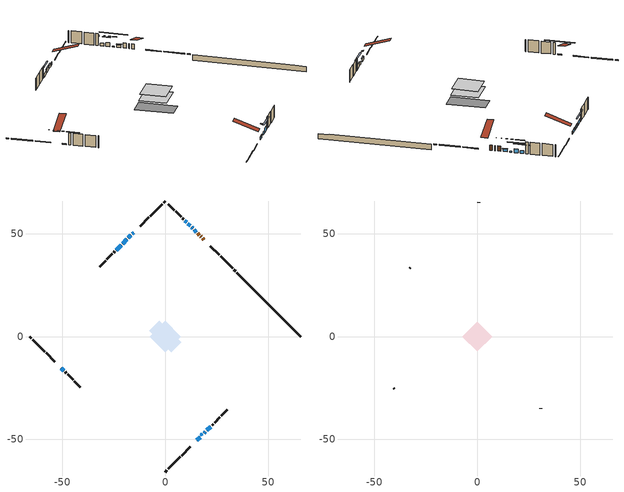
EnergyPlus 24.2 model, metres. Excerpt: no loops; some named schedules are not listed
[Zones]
conditioned space
 floor adiabatic (AdiabaticFloorConstruction): -7.62,0 0,7.62 7.62,0 0,-7.62 z2.63
 floor foundation (Slab1 construction): -7.76,2.86 -2.86,7.76 7.76,-2.86 2.86,-7.76 z-2.1
 wall outside (RimJoist1 construction): 0,-65.86 0.82,-65.04 / -65.86,0 -65.04,-0.82 / 0,65.86 -0.82,65.04 / 34.17,31.69 33.35,32.51 z0.19:0.49
 wall outside (RimJoist2 construction): 1.47,-64.39 7.29,-58.57 / -64.39,-1.47 -58.57,-7.29 / -1.47,64.39 -7.29,58.57 / 32.69,33.17 26.87,38.99 z0.19:0.49
 wall outside (RimJoist3 construction): 7.95,-57.91 12.25,-53.61 / -57.91,-7.95 -53.61,-12.25 / -7.95,57.91 -12.25,53.61 / 26.22,39.64 21.91,43.95 z0.19:0.49
 wall outside (AdiabaticWallConstruction 1): 18.76,47.11 18.15,47.71 / 17.49,48.37 17.24,48.62 / 16.58,49.28 15.75,50.11 z0.19:2.22
 wall outside (AdiabaticWallConstruction): -15.41,50.45 -16.01,49.86 / 18.84,-47.02 19.54,-46.32 z0.19:1.41; 15.09,50.77 14.01,51.85 / -16.66,49.2 -17.96,47.91 / -18.61,47.25 -20.77,45.09 / 15.41,-50.45 16.92,-48.94 / 10.39,55.47 9.53,56.33 z0.19:1.26; 13.36,52.5 12.78,53.08 / -50.45,-15.41 -49.3,-16.56 z0.19:0.55; 12.13,53.73 11.05,54.81 z0.19:1.71; -21.42,44.44 -23.87,41.99 z0.19:1.46; 20.2,-45.66 22.1,-43.76 z0.19:2.02
 wall outside (Wall1 construction): 22.76,-43.1 23.32,-42.54 / -48.64,-17.22 -48.09,-17.78 / -24.52,41.34 -25.08,40.78 / 8.87,56.99 8.32,57.55 z0.19:5.07
 wall outside (Wall2 construction): 23.97,-41.89 26.58,-39.29 / -47.43,-18.43 -44.83,-21.03 / -25.74,40.12 -28.34,37.52 / 7.66,58.2 5.06,60.8 z0.19:5.07
 wall outside (Wall3 construction): 27.23,-38.63 30.14,-35.72 / -44.17,-21.69 -41.26,-24.6 / -29,36.87 -31.9,33.96 / 4.4,61.46 1.49,64.37 z0.19:5.07
 wall foundation (FoundationWall1 construction): 34.83,31.04,-2.1 34.83,31.04,0.19 62.76,3.1,0.19 62.76,3.1,-0.01 65.86,0,-0.01 65.86,0,-2.1
 window (WindowConstruction 8): -15.41,50.45 -16,49.86 z0.19:1.41
 window (WindowConstruction 4): 15.09,50.77 14.02,51.85 z0.19:1.26
 window (WindowConstruction 5): -16.66,49.2 -17.95,47.91 z0.19:1.26
 window (WindowConstruction 6): -18.61,47.25 -20.77,45.1 z0.19:1.26
 window (WindowConstruction 7): 15.41,-50.45 16.92,-48.94 z0.19:1.26
 window (WindowConstruction 10): 13.36,52.5 12.78,53.08 z0.19:0.55
 window (WindowConstruction 11): -50.45,-15.41 -49.3,-16.56 z0.19:0.55
 window (WindowConstruction 9): 18.84,-47.02 19.54,-46.32 z0.19:1.41
 window (WindowConstruction): 12.13,53.73 11.05,54.81 z0.19:1.71
 window (WindowConstruction 1): 10.39,55.47 9.53,56.33 z0.19:1.26
 window (WindowConstruction 2): -21.42,44.44 -23.87,41.99 z0.19:1.46
 window (WindowConstruction 3): 20.2,-45.66 22.1,-43.76 z0.19:2.02
 door (Door): 18.76,47.11 18.15,47.71 z0.19:2.22
 door (Door 1): 17.49,48.37 17.24,48.62 z0.19:2.22
 door (Door 2): 16.58,49.28 15.75,50.11 z0.19:2.22
 ceiling adiabatic (AdiabaticFloorConstruction): 0,-7.62 7.62,0 0,7.62 -7.62,0 z2.63
 roof outside (AdiabaticRoofConstruction): 18.19,-47.67,5.07 17.61,-47.09,5.34 17,-47.71,5.34 17.58,-48.29,5.07
 skylight (SkylightConstruction): 18.19,-47.67,5.07 17.61,-47.1,5.34 17,-47.71,5.34 17.58,-48.28,5.07
attic - vented
 floor to conditioned space (Floor1 construction Reversed): -7.19,0 0,7.19 7.19,0 0,-7.19 z5.07
 wall outside (Wall4 construction): 30.8,-35.07 30.98,-34.89 / -40.61,-25.26 -40.43,-25.44 / -32.56,33.3 -32.74,33.12 / 0.84,65.02 0.66,65.21 z0.19:5.07
 roof outside (Roof1 construction): 14.76,-51.11,5.07 7.75,-44.1,8.37 5.91,-45.95,8.37 12.91,-52.95,5.07; -51.11,-14.76,5.07 -44.1,-7.75,8.37 -45.95,-5.91,8.37 -52.95,-12.91,5.07; -14.76,51.11,5.07 -7.75,44.1,8.37 -5.91,45.95,8.37 -12.91,52.95,5.07; 19.41,46.45,5.07 12.41,39.45,8.37 14.26,37.6,8.37 21.26,44.6,5.07
shading: 13.87,51.99 15.24,50.63 15.53,50.92 14.16,52.28 z1.46; -18.1,47.77 -16.52,49.34 -16.81,49.63 -18.39,48.06 z1.46; -20.91,44.95 -18.47,47.39 -18.76,47.68 -21.2,45.24 z1.46; 17.06,-48.8 15.27,-50.59 15.56,-50.88 17.35,-49.09 z1.46; 9.19,56.67 16.95,48.91 17.24,49.2 9.48,56.96 z5.63; -45.71,-20.16 -54.04,-11.82 -54.33,-12.11 -46,-20.45 z5.63; 9.18,56.68 13.99,51.87 14.28,52.16 9.47,56.97 z4.35; 7.66,58.2 12.26,53.6 12.55,53.89 7.95,58.49 z3.9; -25.73,40.13 -19.56,46.3 -19.85,46.6 -26.02,40.42 z4.1; 23.97,-41.89 18.33,-47.53 18.62,-47.82 24.26,-42.18 z4.66
[Building]
Building 1: Terrain=Suburbs
[Site:Location]
Toronto City Centre_ON: Latitude {deg}=43.63; Longitude {deg}=-79.39; Time Zone {hr}=-5; Elevation {m}=77; Keep Site Location Information=Yes
[Site:GroundTemperature:Shallow]
5.01852, 3.26908, 3.12898, 3.95918, 7.29196, 10.6092, 13.4851, 15.3069, 15.4617, 13.9799, 11.1774, 7.9619
[Site:WaterMainsTemperature]
Calculation Method=Schedule; Temperature Schedule=mains temperature schedule
[Material] Roughness=Rough; Thermal Absorptance=0.9
Name | Thickness {m} | Conductivity {W/m-K} | Density {kg/m3} | Specific Heat {J/kg-K} | Solar Absorptance | Visible Absorptance
asphalt or fiberglass shingles | 0.00635 | 0.162714 | 1121.4 | 1465.45 | 0.4 | 0.4
asphalt or fiberglass shingles 1 | 0.00635 | 0.162714 | 1121.4 | 1465.45 | 0.7 | 0.7
ceiling loosefill ins | 0.254 | 0.0480833 | 16.02 | 1046.75 | 0.7 | 0.7
ceiling stud and cavity | 0.1397 | 0.10943 | 65.682 | 1177.47 | 0.7 | 0.7
concrete 4.0 in. | 0.1016 | 1.803125 | 2242.8 | 837.4 | 0.7 | 0.7
concrete 8.0 in. | 0.2032 | 1.803125 | 2242.8 | 837.4 | 0.7 | 0.7
door material | 0.04445 | 0.053851 | 512.64 | 1214.23 | 0.7 | 0.7
door material 1 | 0.04445 | 0.0639163 | 512.64 | 1214.23 | 0.7 | 0.7
exterior vertical ins | 0.0848585 | 0.029427 | 32.04 | 1214.23 | 0.7 | 0.7
floor covering | 0.0127 | 0.0433444 | 54.468 | 1339.84 | 0.6 | 0.6
floor rigid ins; roof rigid ins; wall rigid ins | 0.512978 | 0.029427 | 32.04 | 1214.23 | 0.7 | 0.7
floor stud and cavity | 0.1397 | 1.75129 | 37.0049 | 1207.88 | 0.7 | 0.7
furniture material conditioned space 1 | 0.1524 | 0.115458 | 640.8 | 1214.23 | 0.6 | 0.6
gypsum board | 0.0127 | 0.160291 | 801 | 837.4 | 0.6 | 0.6
gypsum board 1 | 0.0127 | 0.160291 | 801 | 837.4 | 0.7 | 0.7
osb sheathing 0.5 in. | 0.0127 | 0.115458 | 512.64 | 1214.23 | 0.7 | 0.7
osb sheathing 0.75 in. | 0.01905 | 0.115458 | 512.64 | 1214.23 | 0.7 | 0.7
osb sheathing 2.0 in. | 0.0508 | 0.115458 | 512.64 | 1214.23 | 0.7 | 0.7
rim joist stud and cavity | 0.0508 | 0.0476403 | 125.044 | 1163.47 | 0.6 | 0.6
rim joist stud and cavity 1 | 0.0508 | 0.0451784 | 125.044 | 1163.47 | 0.6 | 0.6
rim joist stud and cavity 2 | 0.0508 | 0.0365384 | 125.044 | 1163.47 | 0.6 | 0.6
roof stud and cavity | 0.18415 | 1.78685 | 37.0049 | 1207.88 | 0.6 | 0.6
wall stud and cavity | 0.1397 | 0.116503 | 139.0536 | 1170.24 | 0.7 | 0.7
wall stud and cavity 1 | 0.1397 | 0.0820459 | 139.0536 | 1170.24 | 0.7 | 0.7
wall stud and cavity 2 | 0.1397 | 0.0937807 | 139.0536 | 1170.24 | 0.7 | 0.7
wall stud and cavity 3 | 0.0889 | 6.9971 | 50.32683 | 1063.81 | 0.6 | 0.6
wall stud and cavity 4 | 0.0889 | 0.380278 | 52.3479 | 1209.89 | 0.7 | 0.7
wall stud and cavity 5 | 0.0889 | 0.391764 | 83.0341 | 1211.67 | 0.7 | 0.7
wood siding | 0.0254 | 0.102417 | 544.68 | 1172.36 | 0.4 | 0.4
wood siding 1 | 0.00254 | 0.102417 | 544.68 | 1172.36 | 0.4 | 0.4
wood siding 2; wood siding 3; wood siding 4 | 0.0254 | 0.102417 | 544.68 | 1172.36 | 0.7 | 0.7
[WindowMaterial:SimpleGlazingSystem]
Name | U-Factor {W/m2-K} | Solar Heat Gain Coefficient
SkylightMaterial | 3.28064 | 0.6933
WindowMaterial | 2.28937 | 0.59
WindowMaterial 1 | 2.3717 | 0.55
WindowMaterial 2 | 2.22748 | 0.64
WindowMaterial 3 | 2.15991 | 0.66
WindowMaterial 4 | 2.97073 | 0.58
WindowMaterial 5 | 2.958238 | 0.59
WindowMaterial 6 | 3.003662 | 0.54
WindowMaterial 7 | 2.15991 | 0.56
WindowMaterial 8 | 2.2042 | 0.52
WindowMaterial 9 | 3.06612 | 0.36
[Construction]
AdiabaticFloorConstruction: floor stud and cavity, floor rigid ins, osb sheathing 0.75 in., floor covering
AdiabaticRoofConstruction: asphalt or fiberglass shingles 1, roof rigid ins, osb sheathing 0.75 in., roof stud and cavity
AdiabaticWallConstruction: wood siding 3, wall rigid ins, wall stud and cavity 4, gypsum board
AdiabaticWallConstruction 1: wood siding 4, wall rigid ins, wall stud and cavity 4, gypsum board
Door; Door 1: door material
Door 2: door material 1
Floor1 construction Reversed: gypsum board, ceiling stud and cavity, ceiling loosefill ins
FoundationWall1 construction: concrete 8.0 in., gypsum board 1
furniture construction conditioned space 1: furniture material conditioned space 1
PartitionWallConstruction: gypsum board, wall stud and cavity 5, gypsum board
RimJoist1 construction: wood siding 2, osb sheathing 2.0 in., rim joist stud and cavity
RimJoist2 construction: wood siding 2, osb sheathing 2.0 in., rim joist stud and cavity 1
RimJoist3 construction: wood siding 2, osb sheathing 2.0 in., rim joist stud and cavity 2
Roof1 construction: asphalt or fiberglass shingles
SkylightConstruction: SkylightMaterial
Slab1 construction: concrete 4.0 in.
Wall1 construction: wood siding, osb sheathing 0.5 in., wall stud and cavity, gypsum board
Wall2 construction: wood siding, osb sheathing 0.5 in., wall stud and cavity 1, gypsum board
Wall3 construction: wood siding, osb sheathing 0.5 in., wall stud and cavity 2, gypsum board
Wall4 construction: wood siding 1, wall stud and cavity 3
WindowConstruction: WindowMaterial
WindowConstruction 1: WindowMaterial 1
WindowConstruction 10; WindowConstruction 11: WindowMaterial 9
WindowConstruction 2: WindowMaterial 2
WindowConstruction 3: WindowMaterial 3
WindowConstruction 4; WindowConstruction 6: WindowMaterial 4
WindowConstruction 5: WindowMaterial 5
WindowConstruction 7: WindowMaterial 6
WindowConstruction 8: WindowMaterial 7
WindowConstruction 9: WindowMaterial 8
[Zone] Multiplier=1; Part of Total Floor Area=Yes
Name | Volume {m3}
attic - vented | 55.9386
conditioned space | 735.1
[Space]
Name | Zone | Volume {m3}
attic - vented 1 | attic - vented | 55.9386
conditioned space 1 | conditioned space | 735.1
[ZoneInfiltration:EffectiveLeakageArea]
infil attic - vented 1: Zone or Space=attic - vented 1; Schedule=Always On Discrete; Effective Air Leakage Area {cm2}=4349.76; Stack Coefficient=0.000568637; Wind Coefficient=1.61116e-05
[ZoneMixing]
whole house fan mix: Zone or Space=attic - vented; Schedule=Always On Continuous; Design Flow Rate Calculation Method=Flow/Zone; Design Flow Rate {m3/s}=0; Source Zone or Space=conditioned space
[SurfaceProperty:ExposedFoundationPerimeter]
Slab1: Exposed Perimeter Calculation Method=TotalExposedPerimeter; Total Exposed Perimeter {m}=43.892
[InternalMass] Zone or ZoneList=conditioned space; Space or SpaceList=conditioned space 1
Name | Construction | Surface Area {m2}
furniture mass conditioned space 1 | furniture construction conditioned space 1 | 88.12
partition wall mass | PartitionWallConstruction | 220.3
[Lights]
interior lighting: Zone or ZoneList or Space or SpaceList=conditioned space 1; Schedule=interior lighting schedule; Design Level Calculation Method=LightingLevel; Lighting Level {W}=343.2; Return Air Fraction=0; Fraction Radiant=0.6; Fraction Visible=0.2; Fraction Replaceable=1
[People]
occupants: Zone or ZoneList or Space or SpaceList=conditioned space 1; Number of People Schedule=occupants schedule; Number of People Calculation Method=People; Number of People=3; Fraction Radiant=0.314171; Sensible Heat Fraction=0.56303; Activity Level Schedule=occupants activity schedule; Carbon Dioxide Generation Rate {m3/s-W}=0; Enable ASHRAE 55 Comfort Warnings=No; Mean Radiant Temperature Calculation Type=EnclosureAveraged
[ElectricEquipment] Zone or ZoneList or Space or SpaceList=conditioned space 1; Design Level Calculation Method=EquipmentLevel
Name | Schedule | Design Level {W} | Fraction Latent | Fraction Radiant | Fraction Lost
clothes dryer | clothes dryer schedule | 140.772 | 0.015 | 0.081 | 0.85
clothes washer | clothes washer schedule | 32.1985 | 0.03 | 0.162 | 0.7
cooking range | cooking range schedule | 215.147 | 0.08 | 0.432 | 0.2
dishwasher | dishwasher schedule | 66.8632 | 0.3 | 0.18 | 0.4
fridge | fridge schedule | 72.9452 | 0 | 0.6 | 0
mech vent bath fan 0 | mech vent bath fan 0 schedule | 50.2 | 0 | 0 | 1
mech vent bath fan 1 | mech vent bath fan 1 schedule | 50.2 | 0 | 0 | 1
mech vent bath fan 2 | mech vent bath fan 2 schedule | 50.2 | 0 | 0 | 1
mech vent bath fan 3 | mech vent bath fan 3 schedule | 50.2 | 0 | 0 | 1
mech vent house fan | mech vent house fan schedule | 0 | 0 | 0 | 1
mech vent house fan cfis | mech vent house fan cfis schedule | 0 | 0 | 0 | 0
mech vent range fan 0 | mech vent range fan 0 schedule | 57 | 0 | 0 | 1
misc plug loads | misc plug loads schedule | 494.7 | 0.045 | 0.513 | 0.1
whole house fan | Always On Discrete | 0 | 0 | 0 | 1
[OtherEquipment] Zone or ZoneList or Space or SpaceList=conditioned space 1; Design Level Calculation Method=EquipmentLevel
Name | Fuel Type | Schedule | Design Level {W} | Fraction Latent | Fraction Radiant | Fraction Lost
clothes dryer 1 | Electricity | clothes dryer schedule | 0 | 0.015 | 0.081 | 0.85
cooking range 1 | Electricity | cooking range schedule | 0 | 0.08 | 0.432 | 0.2
general water use latent | None | general water use schedule | 62.594 | 1 | 0 | 0
general water use sensible | None | general water use schedule | -61.6891 | 0 | 0.6 | 0
mech vent house fan latent load | None | Always On Discrete | 0 | 1 | 0 | 0
mech vent house fan sensible load | None | Always On Discrete | 0 | 0 | 0 | 0
water heater energy adjustment1 | NaturalGas | Always On Discrete | 0.01 | 0 | 0 | 1
[ZoneInfiltration:DesignFlowRate] Zone or ZoneList or Space or SpaceList=conditioned space 1; Schedule=Always On Discrete; Design Flow Rate Calculation Method=Flow/Zone; Design Flow Rate {m3/s}=0
infil flow; natural vent flow; whole house fan flow
[Foundation:Kiva]
Foundation Kiva 1: Initial Indoor Air Temperature {C}=18; Wall Height Above Grade {m}=0.189982; Wall Depth Below Slab {m}=0.2032; Custom Block Material Name 1=exterior vertical ins; Custom Block Depth 1 {m}=2.28999; Custom Block X Position 1 {m}=0.2159; Custom Block Z Position 1 {m}=0
[Foundation:Kiva:Settings]
Soil Conductivity {W/m-K}=0.849921; Soil Density {kg/m3}=1842.3; Soil Specific Heat {J/kg-K}=418.7; Ground Solar Absorptivity=0.9; Ground Thermal Absorptivity=0.9; Ground Surface Roughness {m}=0.03; Far-Field Width {m}=40; Deep-Ground Boundary Condition=ZeroFlux; Deep-Ground Depth {m}=40; Minimum Cell Dimension {m}=0.2; Maximum Cell Growth Coefficient=3; Simulation Timestep=Timestep
[Exterior:Lights]
exterior lighting: Schedule=exterior lighting schedule; Design Level {W}=75.6
[Schedule:Constant]
Name | Hourly Value
Always On Continuous; mech vent house fan schedule; mech vent house fan cfis schedule; Always On Discrete | 1
occupants activity schedule | 117.228
fridge schedule | 0
[Schedule:Week:Daily]
interior lighting schedule Week Rule - Jan1-Jan27: interior lighting schedule day, interior lighting schedule day, interior lighting schedule day, interior lighting schedule day, interior lighting schedule day, interior lighting schedule day, interior lighting schedule day, interior lighting schedule default day, interior lighting schedule default day, interior lighting schedule default day, interior lighting schedule default day, interior lighting schedule default day
interior lighting schedule Week Rule - Jan28-Feb3: interior lighting schedule day, interior lighting schedule day, interior lighting schedule day, interior lighting schedule day, interior lighting schedule day 1, interior lighting schedule day 1, interior lighting schedule day 1, interior lighting schedule default day, interior lighting schedule default day, interior lighting schedule default day, interior lighting schedule default day, interior lighting schedule default day
interior lighting schedule Week Rule - Feb4-Feb24: interior lighting schedule day 1, interior lighting schedule day 1, interior lighting schedule day 1, interior lighting schedule day 1, interior lighting schedule day 1, interior lighting schedule day 1, interior lighting schedule day 1, interior lighting schedule default day, interior lighting schedule default day, interior lighting schedule default day, interior lighting schedule default day, interior lighting schedule default day
interior lighting schedule Week Rule - Feb25-Mar3: interior lighting schedule day 1, interior lighting schedule day 1, interior lighting schedule day 1, interior lighting schedule day 1, interior lighting schedule day 2, interior lighting schedule day 2, interior lighting schedule day 2, interior lighting schedule default day, interior lighting schedule default day, interior lighting schedule default day, interior lighting schedule default day, interior lighting schedule default day
interior lighting schedule Week Rule - Mar4-Mar31: interior lighting schedule day 2, interior lighting schedule day 2, interior lighting schedule day 2, interior lighting schedule day 2, interior lighting schedule day 2, interior lighting schedule day 2, interior lighting schedule day 2, interior lighting schedule default day, interior lighting schedule default day, interior lighting schedule default day, interior lighting schedule default day, interior lighting schedule default day
interior lighting schedule Week Rule - Apr1-Apr28: interior lighting schedule day 3, interior lighting schedule day 3, interior lighting schedule day 3, interior lighting schedule day 3, interior lighting schedule day 3, interior lighting schedule day 3, interior lighting schedule day 3, interior lighting schedule default day, interior lighting schedule default day, interior lighting schedule default day, interior lighting schedule default day, interior lighting schedule default day
interior lighting schedule Week Rule - Apr29-May5: interior lighting schedule day 3, interior lighting schedule day 3, interior lighting schedule day 4, interior lighting schedule day 4, interior lighting schedule day 4, interior lighting schedule day 4, interior lighting schedule day 4, interior lighting schedule default day, interior lighting schedule default day, interior lighting schedule default day, interior lighting schedule default day, interior lighting schedule default day
interior lighting schedule Week Rule - May6-May26: interior lighting schedule day 4, interior lighting schedule day 4, interior lighting schedule day 4, interior lighting schedule day 4, interior lighting schedule day 4, interior lighting schedule day 4, interior lighting schedule day 4, interior lighting schedule default day, interior lighting schedule default day, interior lighting schedule default day, interior lighting schedule default day, interior lighting schedule default day
interior lighting schedule Week Rule - May27-Jun2: interior lighting schedule day 4, interior lighting schedule day 4, interior lighting schedule day 4, interior lighting schedule day 4, interior lighting schedule day 4, interior lighting schedule day 5, interior lighting schedule day 5, interior lighting schedule default day, interior lighting schedule default day, interior lighting schedule default day, interior lighting schedule default day, interior lighting schedule default day
interior lighting schedule Week Rule - Jun3-Jun30: interior lighting schedule day 5, interior lighting schedule day 5, interior lighting schedule day 5, interior lighting schedule day 5, interior lighting schedule day 5, interior lighting schedule day 5, interior lighting schedule day 5, interior lighting schedule default day, interior lighting schedule default day, interior lighting schedule default day, interior lighting schedule default day, interior lighting schedule default day
interior lighting schedule Week Rule - Jul1-Jul28: interior lighting schedule day 6, interior lighting schedule day 6, interior lighting schedule day 6, interior lighting schedule day 6, interior lighting schedule day 6, interior lighting schedule day 6, interior lighting schedule day 6, interior lighting schedule default day, interior lighting schedule default day, interior lighting schedule default day, interior lighting schedule default day, interior lighting schedule default day
interior lighting schedule Week Rule - Jul29-Aug4: interior lighting schedule day 6, interior lighting schedule day 6, interior lighting schedule day 6, interior lighting schedule day 7, interior lighting schedule day 7, interior lighting schedule day 7, interior lighting schedule day 7, interior lighting schedule default day, interior lighting schedule default day, interior lighting schedule default day, interior lighting schedule default day, interior lighting schedule default day
interior lighting schedule Week Rule - Aug5-Aug25: interior lighting schedule day 7, interior lighting schedule day 7, interior lighting schedule day 7, interior lighting schedule day 7, interior lighting schedule day 7, interior lighting schedule day 7, interior lighting schedule day 7, interior lighting schedule default day, interior lighting schedule default day, interior lighting schedule default day, interior lighting schedule default day, interior lighting schedule default day
interior lighting schedule Week Rule - Aug26-Sep1: interior lighting schedule day 7, interior lighting schedule day 7, interior lighting schedule day 7, interior lighting schedule day 7, interior lighting schedule day 7, interior lighting schedule day 7, interior lighting schedule day 8, interior lighting schedule default day, interior lighting schedule default day, interior lighting schedule default day, interior lighting schedule default day, interior lighting schedule default day
interior lighting schedule Week Rule - Sep2-Sep29: interior lighting schedule day 8, interior lighting schedule day 8, interior lighting schedule day 8, interior lighting schedule day 8, interior lighting schedule day 8, interior lighting schedule day 8, interior lighting schedule day 8, interior lighting schedule default day, interior lighting schedule default day, interior lighting schedule default day, interior lighting schedule default day, interior lighting schedule default day
interior lighting schedule Week Rule - Sep30-Oct6: interior lighting schedule day 8, interior lighting schedule day 9, interior lighting schedule day 9, interior lighting schedule day 9, interior lighting schedule day 9, interior lighting schedule day 9, interior lighting schedule day 9, interior lighting schedule default day, interior lighting schedule default day, interior lighting schedule default day, interior lighting schedule default day, interior lighting schedule default day
interior lighting schedule Week Rule - Oct7-Oct27: interior lighting schedule day 9, interior lighting schedule day 9, interior lighting schedule day 9, interior lighting schedule day 9, interior lighting schedule day 9, interior lighting schedule day 9, interior lighting schedule day 9, interior lighting schedule default day, interior lighting schedule default day, interior lighting schedule default day, interior lighting schedule default day, interior lighting schedule default day
interior lighting schedule Week Rule - Oct28-Nov3: interior lighting schedule day 9, interior lighting schedule day 9, interior lighting schedule day 9, interior lighting schedule day 9, interior lighting schedule day 10, interior lighting schedule day 10, interior lighting schedule day 10, interior lighting schedule default day, interior lighting schedule default day, interior lighting schedule default day, interior lighting schedule default day, interior lighting schedule default day
interior lighting schedule Week Rule - Nov4-Nov24: interior lighting schedule day 10, interior lighting schedule day 10, interior lighting schedule day 10, interior lighting schedule day 10, interior lighting schedule day 10, interior lighting schedule day 10, interior lighting schedule day 10, interior lighting schedule default day, interior lighting schedule default day, interior lighting schedule default day, interior lighting schedule default day, interior lighting schedule default day
interior lighting schedule Week Rule - Nov25-Dec1: interior lighting schedule day 10, interior lighting schedule day 10, interior lighting schedule day 10, interior lighting schedule day 10, interior lighting schedule day 10, interior lighting schedule day 10, interior lighting schedule day 11, interior lighting schedule default day, interior lighting schedule default day, interior lighting schedule default day, interior lighting schedule default day, interior lighting schedule default day
interior lighting schedule Week Rule - Dec2-Dec31: interior lighting schedule day 11, interior lighting schedule day 11, interior lighting schedule day 11, interior lighting schedule day 11, interior lighting schedule day 11, interior lighting schedule day 11, interior lighting schedule day 11, interior lighting schedule default day, interior lighting schedule default day, interior lighting schedule default day, interior lighting schedule default day, interior lighting schedule default day
occupants schedule Week Rule - Jan1-Dec31: occupants schedule day, occupants schedule day, occupants schedule day, occupants schedule day, occupants schedule day, occupants schedule day, occupants schedule day, occupants schedule default day, occupants schedule default day, occupants schedule default day, occupants schedule default day, occupants schedule default day
clothes dryer schedule Week Rule - Jan1-Dec31: clothes dryer schedule day, clothes dryer schedule day, clothes dryer schedule day, clothes dryer schedule day, clothes dryer schedule day, clothes dryer schedule day, clothes dryer schedule day, clothes dryer schedule default day, clothes dryer schedule default day, clothes dryer schedule default day, clothes dryer schedule default day, clothes dryer schedule default day
clothes washer schedule Week Rule - Jan1-Dec31: clothes washer schedule day, clothes washer schedule day, clothes washer schedule day, clothes washer schedule day, clothes washer schedule day, clothes washer schedule day, clothes washer schedule day, clothes washer schedule default day, clothes washer schedule default day, clothes washer schedule default day, clothes washer schedule default day, clothes washer schedule default day
cooking range schedule Week Rule - Jan1-Dec31: cooking range schedule day, cooking range schedule day, cooking range schedule day, cooking range schedule day, cooking range schedule day, cooking range schedule day, cooking range schedule day, cooking range schedule default day, cooking range schedule default day, cooking range schedule default day, cooking range schedule default day, cooking range schedule default day
dishwasher schedule Week Rule - Jan1-Dec31: dishwasher schedule day, dishwasher schedule day, dishwasher schedule day, dishwasher schedule day, dishwasher schedule day, dishwasher schedule day, dishwasher schedule day, dishwasher schedule default day, dishwasher schedule default day, dishwasher schedule default day, dishwasher schedule default day, dishwasher schedule default day
mech vent bath fan 0 schedule Week Rule - Jan1-Dec31: mech vent bath fan 0 schedule day, mech vent bath fan 0 schedule day, mech vent bath fan 0 schedule day, mech vent bath fan 0 schedule day, mech vent bath fan 0 schedule day, mech vent bath fan 0 schedule day, mech vent bath fan 0 schedule day, mech vent bath fan 0 schedule default day, mech vent bath fan 0 schedule default day, mech vent bath fan 0 schedule default day, mech vent bath fan 0 schedule default day, mech vent bath fan 0 schedule default day
mech vent bath fan 1 schedule Week Rule - Jan1-Dec31: mech vent bath fan 1 schedule day, mech vent bath fan 1 schedule day, mech vent bath fan 1 schedule day, mech vent bath fan 1 schedule day, mech vent bath fan 1 schedule day, mech vent bath fan 1 schedule day, mech vent bath fan 1 schedule day, mech vent bath fan 1 schedule default day, mech vent bath fan 1 schedule default day, mech vent bath fan 1 schedule default day, mech vent bath fan 1 schedule default day, mech vent bath fan 1 schedule default day
mech vent bath fan 2 schedule Week Rule - Jan1-Dec31: mech vent bath fan 2 schedule day, mech vent bath fan 2 schedule day, mech vent bath fan 2 schedule day, mech vent bath fan 2 schedule day, mech vent bath fan 2 schedule day, mech vent bath fan 2 schedule day, mech vent bath fan 2 schedule day, mech vent bath fan 2 schedule default day, mech vent bath fan 2 schedule default day, mech vent bath fan 2 schedule default day, mech vent bath fan 2 schedule default day, mech vent bath fan 2 schedule default day
mech vent bath fan 3 schedule Week Rule - Jan1-Dec31: mech vent bath fan 3 schedule day, mech vent bath fan 3 schedule day, mech vent bath fan 3 schedule day, mech vent bath fan 3 schedule day, mech vent bath fan 3 schedule day, mech vent bath fan 3 schedule day, mech vent bath fan 3 schedule day, mech vent bath fan 3 schedule default day, mech vent bath fan 3 schedule default day, mech vent bath fan 3 schedule default day, mech vent bath fan 3 schedule default day, mech vent bath fan 3 schedule default day
mech vent range fan 0 schedule Week Rule - Jan1-Dec31: mech vent range fan 0 schedule day, mech vent range fan 0 schedule day, mech vent range fan 0 schedule day, mech vent range fan 0 schedule day, mech vent range fan 0 schedule day, mech vent range fan 0 schedule day, mech vent range fan 0 schedule day, mech vent range fan 0 schedule default day, mech vent range fan 0 schedule default day, mech vent range fan 0 schedule default day, mech vent range fan 0 schedule default day, mech vent range fan 0 schedule default day
misc plug loads schedule Week Rule - Jan1-Dec31: misc plug loads schedule day, misc plug loads schedule day, misc plug loads schedule day, misc plug loads schedule day, misc plug loads schedule day, misc plug loads schedule day, misc plug loads schedule day, misc plug loads schedule default day, misc plug loads schedule default day, misc plug loads schedule default day, misc plug loads schedule default day, misc plug loads schedule default day
general water use schedule Week Rule - Jan1-Dec31: general water use schedule day, general water use schedule day, general water use schedule day, general water use schedule day, general water use schedule day, general water use schedule day, general water use schedule day, general water use schedule default day, general water use schedule default day, general water use schedule default day, general water use schedule default day, general water use schedule default day
exterior lighting schedule Week Rule - Jan1-Jan27: exterior lighting schedule day, exterior lighting schedule day, exterior lighting schedule day, exterior lighting schedule day, exterior lighting schedule day, exterior lighting schedule day, exterior lighting schedule day, exterior lighting schedule default day, exterior lighting schedule default day, exterior lighting schedule default day, exterior lighting schedule default day, exterior lighting schedule default day
exterior lighting schedule Week Rule - Jan28-Feb3: exterior lighting schedule day, exterior lighting schedule day, exterior lighting schedule day, exterior lighting schedule day, exterior lighting schedule day 1, exterior lighting schedule day 1, exterior lighting schedule day 1, exterior lighting schedule default day, exterior lighting schedule default day, exterior lighting schedule default day, exterior lighting schedule default day, exterior lighting schedule default day
exterior lighting schedule Week Rule - Feb4-Feb24: exterior lighting schedule day 1, exterior lighting schedule day 1, exterior lighting schedule day 1, exterior lighting schedule day 1, exterior lighting schedule day 1, exterior lighting schedule day 1, exterior lighting schedule day 1, exterior lighting schedule default day, exterior lighting schedule default day, exterior lighting schedule default day, exterior lighting schedule default day, exterior lighting schedule default day
exterior lighting schedule Week Rule - Feb25-Mar3: exterior lighting schedule day 1, exterior lighting schedule day 1, exterior lighting schedule day 1, exterior lighting schedule day 1, exterior lighting schedule day 2, exterior lighting schedule day 2, exterior lighting schedule day 2, exterior lighting schedule default day, exterior lighting schedule default day, exterior lighting schedule default day, exterior lighting schedule default day, exterior lighting schedule default day
exterior lighting schedule Week Rule - Mar4-Mar31: exterior lighting schedule day 2, exterior lighting schedule day 2, exterior lighting schedule day 2, exterior lighting schedule day 2, exterior lighting schedule day 2, exterior lighting schedule day 2, exterior lighting schedule day 2, exterior lighting schedule default day, exterior lighting schedule default day, exterior lighting schedule default day, exterior lighting schedule default day, exterior lighting schedule default day
exterior lighting schedule Week Rule - Apr1-Apr28: exterior lighting schedule day 3, exterior lighting schedule day 3, exterior lighting schedule day 3, exterior lighting schedule day 3, exterior lighting schedule day 3, exterior lighting schedule day 3, exterior lighting schedule day 3, exterior lighting schedule default day, exterior lighting schedule default day, exterior lighting schedule default day, exterior lighting schedule default day, exterior lighting schedule default day
exterior lighting schedule Week Rule - Apr29-May5: exterior lighting schedule day 3, exterior lighting schedule day 3, exterior lighting schedule day 4, exterior lighting schedule day 4, exterior lighting schedule day 4, exterior lighting schedule day 4, exterior lighting schedule day 4, exterior lighting schedule default day, exterior lighting schedule default day, exterior lighting schedule default day, exterior lighting schedule default day, exterior lighting schedule default day
exterior lighting schedule Week Rule - May6-May26: exterior lighting schedule day 4, exterior lighting schedule day 4, exterior lighting schedule day 4, exterior lighting schedule day 4, exterior lighting schedule day 4, exterior lighting schedule day 4, exterior lighting schedule day 4, exterior lighting schedule default day, exterior lighting schedule default day, exterior lighting schedule default day, exterior lighting schedule default day, exterior lighting schedule default day
exterior lighting schedule Week Rule - May27-Jun2: exterior lighting schedule day 4, exterior lighting schedule day 4, exterior lighting schedule day 4, exterior lighting schedule day 4, exterior lighting schedule day 4, exterior lighting schedule day 5, exterior lighting schedule day 5, exterior lighting schedule default day, exterior lighting schedule default day, exterior lighting schedule default day, exterior lighting schedule default day, exterior lighting schedule default day
[Schedule:Year]
interior lighting schedule: interior lighting schedule Week Rule - Jan1-Jan27, 1, 1, 1, 27, interior lighting schedule Week Rule - Jan28-Feb3, 1, 28, 2, 3, interior lighting schedule Week Rule - Feb4-Feb24, 2, 4, 2, 24, interior lighting schedule Week Rule - Feb25-Mar3, 2, 25, 3, 3, interior lighting schedule Week Rule - Mar4-Mar31, 3, 4, 3, 31, interior lighting schedule Week Rule - Apr1-Apr28, 4, 1, 4, 28, interior lighting schedule Week Rule - Apr29-May5, 4, 29, 5, 5, interior lighting schedule Week Rule - May6-May26, 5, 6, 5, 26, interior lighting schedule Week Rule - May27-Jun2, 5, 27, 6, 2, interior lighting schedule Week Rule - Jun3-Jun30, 6, 3, 6, 30, interior lighting schedule Week Rule - Jul1-Jul28, 7, 1, 7, 28, interior lighting schedule Week Rule - Jul29-Aug4, 7, 29, 8, 4, interior lighting schedule Week Rule - Aug5-Aug25, 8, 5, 8, 25, interior lighting schedule Week Rule - Aug26-Sep1, 8, 26, 9, 1, interior lighting schedule Week Rule - Sep2-Sep29, 9, 2, 9, 29, interior lighting schedule Week Rule - Sep30-Oct6, 9, 30, 10, 6, interior lighting schedule Week Rule - Oct7-Oct27, 10, 7, 10, 27, interior lighting schedule Week Rule - Oct28-Nov3, 10, 28, 11, 3, interior lighting schedule Week Rule - Nov4-Nov24, 11, 4, 11, 24, interior lighting schedule Week Rule - Nov25-Dec1, 11, 25, 12, 1, interior lighting schedule Week Rule - Dec2-Dec31, 12, 2, 12, 31
occupants schedule: occupants schedule Week Rule - Jan1-Dec31, 1, 1, 12, 31
clothes dryer schedule: clothes dryer schedule Week Rule - Jan1-Dec31, 1, 1, 12, 31
clothes washer schedule: clothes washer schedule Week Rule - Jan1-Dec31, 1, 1, 12, 31
cooking range schedule: cooking range schedule Week Rule - Jan1-Dec31, 1, 1, 12, 31
dishwasher schedule: dishwasher schedule Week Rule - Jan1-Dec31, 1, 1, 12, 31
mech vent bath fan 0 schedule: mech vent bath fan 0 schedule Week Rule - Jan1-Dec31, 1, 1, 12, 31
mech vent bath fan 1 schedule: mech vent bath fan 1 schedule Week Rule - Jan1-Dec31, 1, 1, 12, 31
mech vent bath fan 2 schedule: mech vent bath fan 2 schedule Week Rule - Jan1-Dec31, 1, 1, 12, 31
mech vent bath fan 3 schedule: mech vent bath fan 3 schedule Week Rule - Jan1-Dec31, 1, 1, 12, 31
mech vent range fan 0 schedule: mech vent range fan 0 schedule Week Rule - Jan1-Dec31, 1, 1, 12, 31
misc plug loads schedule: misc plug loads schedule Week Rule - Jan1-Dec31, 1, 1, 12, 31
general water use schedule: general water use schedule Week Rule - Jan1-Dec31, 1, 1, 12, 31
exterior lighting schedule: exterior lighting schedule Week Rule - Jan1-Jan27, 1, 1, 1, 27, exterior lighting schedule Week Rule - Jan28-Feb3, 1, 28, 2, 3, exterior lighting schedule Week Rule - Feb4-Feb24, 2, 4, 2, 24, exterior lighting schedule Week Rule - Feb25-Mar3, 2, 25, 3, 3, exterior lighting schedule Week Rule - Mar4-Mar31, 3, 4, 3, 31, exterior lighting schedule Week Rule - Apr1-Apr28, 4, 1, 4, 28, exterior lighting schedule Week Rule - Apr29-May5, 4, 29, 5, 5, exterior lighting schedule Week Rule - May6-May26, 5, 6, 5, 26, exterior lighting schedule Week Rule - May27-Jun2, 5, 27, 6, 2, exterior lighting schedule Week Rule - Jun3-Jun30, 6, 3, 6, 30, exterior lighting schedule Week Rule - Jul1-Jul28, 7, 1, 7, 28, exterior lighting schedule Week Rule - Jul29-Aug4, 7, 29, 8, 4, exterior lighting schedule Week Rule - Aug5-Aug25, 8, 5, 8, 25, exterior lighting schedule Week Rule - Aug26-Sep1, 8, 26, 9, 1, exterior lighting schedule Week Rule - Sep2-Sep29, 9, 2, 9, 29, exterior lighting schedule Week Rule - Sep30-Oct6, 9, 30, 10, 6, exterior lighting schedule Week Rule - Oct7-Oct27, 10, 7, 10, 27, exterior lighting schedule Week Rule - Oct28-Nov3, 10, 28, 11, 3, exterior lighting schedule Week Rule - Nov4-Nov24, 11, 4, 11, 24, exterior lighting schedule Week Rule - Nov25-Dec1, 11, 25, 12, 1, exterior lighting schedule Week Rule - Dec2-Dec31, 12, 2, 12, 31
[Schedule:Compact]
mains temperature schedule: Through: 01/01, For: AllDays, Until: 24:00, 8.80333, Through: 01/02, For: AllDays, Until: 24:00, 8.74333, Through: 01/03, For: AllDays, Until: 24:00, 8.68389, Through: 01/04, For: AllDays, Until: 24:00, 8.62611, Through: 01/05, For: AllDays, Until: 24:00, 8.56944, Through: 01/06, For: AllDays, Until: 24:00, 8.51389, Through: 01/07, For: AllDays, Until: 24:00, 8.45944, Through: 01/08, For: AllDays, Until: 24:00, 8.40611, Through: 01/09, For: AllDays, Until: 24:00, 8.35389, Through: 01/10, For: AllDays, Until: 24:00, 8.30278, Through: 01/11, For: AllDays, Until: 24:00, 8.25333, Through: 01/12, For: AllDays, Until: 24:00, 8.205, Through: 01/13, For: AllDays, Until: 24:00, 8.15778, Through: 01/14, For: AllDays, Until: 24:00, 8.11222, Through: 01/15, For: AllDays, Until: 24:00, 8.06778, Through: 01/16, For: AllDays, Until: 24:00, 8.02444, Through: 01/17, For: AllDays, Until: 24:00, 7.98222, Through: 01/18, For: AllDays, Until: 24:00, 7.94167, Through: 01/19, For: AllDays, Until: 24:00, 7.90222, Through: 01/20, For: AllDays, Until: 24:00, 7.86444, Through: 01/21, For: AllDays, Until: 24:00, 7.82778, Through: 01/22, For: AllDays, Until: 24:00, 7.79278, Through: 01/23, For: AllDays, Until: 24:00, 7.75889, Through: 01/24, For: AllDays, Until: 24:00, 7.72667, Through: 01/25, For: AllDays, Until: 24:00, 7.69556, Through: 01/26, For: AllDays, Until: 24:00, 7.66611, Through: 01/27, For: AllDays, Until: 24:00, 7.63778, Through: 01/28, For: AllDays, Until: 24:00, 7.61111, Through: 01/29, For: AllDays, Until: 24:00, 7.58556, Through: 01/30, For: AllDays, Until: 24:00, 7.56167, Through: 01/31, For: AllDays, Until: 24:00, 7.53944, Through: 02/01, For: AllDays, Until: 24:00, 7.51833, Through: 02/02, For: AllDays, Until: 24:00, 7.49889, Through: 02/03, For: AllDays, Until: 24:00, 7.48111, Through: 02/04, For: AllDays, Until: 24:00, 7.46444, Through: 02/05, For: AllDays, Until: 24:00, 7.44944, Through: 02/06, For: AllDays, Until: 24:00, 7.43556, Through: 02/07, For: AllDays, Until: 24:00, 7.42333, Through: 02/08, For: AllDays, Until: 24:00, 7.41278, Through: 02/09, For: AllDays, Until: 24:00, 7.40389, Through: 02/10, For: AllDays, Until: 24:00, 7.39611, Through: 02/11, For: AllDays, Until: 24:00, 7.39, Through: 02/12, For: AllDays, Until: 24:00, 7.38556, Through: 02/13, For: AllDays, Until: 24:00, 7.38222, Through: 02/14, For: AllDays, Until: 24:00, 7.38056, Through: 02/15, For: AllDays, Until: 24:00, 7.38056, Through: 02/16, For: AllDays, Until: 24:00, 7.38222, Through: 02/17, For: AllDays, Until: 24:00, 7.385, Through: 02/18, For: AllDays, Until: 24:00, 7.38944, Through: 02/19, For: AllDays, Until: 24:00, 7.395, Through: 02/20, For: AllDays, Until: 24:00, 7.40278, Through: 02/21, For: AllDays, Until: 24:00, 7.41167, Through: 02/22, For: AllDays, Until: 24:00, 7.42222, Through: 02/23, For: AllDays, Until: 24:00, 7.43389, Through: 02/24, For: AllDays, Until: 24:00, 7.44722, Through: 02/25, For: AllDays, Until: 24:00, 7.46222, Through: 02/26, For: AllDays, Until: 24:00, 7.47833, Through: 02/27, For: AllDays, Until: 24:00, 7.49611, Through: 02/28, For: AllDays, Until: 24:00, 7.51556, Through: 03/01, For: AllDays, Until: 24:00, 7.53667, Through: 03/02, For: AllDays, Until: 24:00, 7.55889, Through: 03/03, For: AllDays, Until: 24:00, 7.58222, Through: 03/04, For: AllDays, Until: 24:00, 7.60722, Through: 03/05, For: AllDays, Until: 24:00, 7.63389, Through: 03/06, For: AllDays, Until: 24:00, 7.66222, Through: 03/07, For: AllDays, Until: 24:00, 7.69111, Through: 03/08, For: AllDays, Until: 24:00, 7.72222, Through: 03/09, For: AllDays, Until: 24:00, 7.75444, Through: 03/10, For: AllDays, Until: 24:00, 7.78778, Through: 03/11, For: AllDays, Until: 24:00, 7.82278, Through: 03/12, For: AllDays, Until: 24:00, 7.85944, Through: 03/13, For: AllDays, Until: 24:00, 7.89722, Through: 03/14, For: AllDays, Until: 24:00, 7.93611, Through: 03/15, For: AllDays, Until: 24:00, 7.97667, Through: 03/16, For: AllDays, Until: 24:00, 8.01833, Through: 03/17, For: AllDays, Until: 24:00, 8.06167, Through: 03/18, For: AllDays, Until: 24:00, 8.10611, Through: 03/19, For: AllDays, Until: 24:00, 8.15167, Through: 03/20, For: AllDays, Until: 24:00, 8.19833, Through: 03/21, For: AllDays, Until: 24:00, 8.24667, Through: 03/22, For: AllDays, Until: 24:00, 8.29611, Through: 03/23, For: AllDays, Until: 24:00, 8.34667, Through: 03/24, For: AllDays, Until: 24:00, 8.39889, Through: 03/25, For: AllDays, Until: 24:00, 8.45167, Through: 03/26, For: AllDays, Until: 24:00, 8.50611, Through: 03/27, For: AllDays, Until: 24:00, 8.56167, Through: 03/28, For: AllDays, Until: 24:00, 8.61833, Through: 03/29, For: AllDays, Until: 24:00, 8.67611, Through: 03/30, For: AllDays, Until: 24:00, 8.735, Through: 03/31, For: AllDays, Until: 24:00, 8.795, Through: 04/01, For: AllDays, Until: 24:00, 8.85611, Through: 04/02, For: AllDays, Until: 24:00, 8.91833, Through: 04/03, For: AllDays, Until: 24:00, 8.98167, Through: 04/04, For: AllDays, Until: 24:00, 9.04556, Through: 04/05, For: AllDays, Until: 24:00, 9.11111, Through: 04/06, For: AllDays, Until: 24:00, 9.17722, Through: 04/07, For: AllDays, Until: 24:00, 9.24444, Through: 04/08, For: AllDays, Until: 24:00, 9.31222, Through: 04/09, For: AllDays, Until: 24:00, 9.38167, Through: 04/10, For: AllDays, Until: 24:00, 9.45167, Through: 04/11, For: AllDays, Until: 24:00, 9.52222, Through: 04/12, For: AllDays, Until: 24:00, 9.59444, Through: 04/13, For: AllDays, Until: 24:00, 9.66667, Through: 04/14, For: AllDays, Until: 24:00, 9.74, Through: 04/15, For: AllDays, Until: 24:00, 9.81444, Through: 04/16, For: AllDays, Until: 24:00, 9.88944, Through: 04/17, For: AllDays, Until: 24:00, 9.96556, Through: 04/18, For: AllDays, Until: 24:00, 10.0417, Through: 04/19, For: AllDays, Until: 24:00, 10.1189, Through: 04/20, For: AllDays, Until: 24:00, 10.1972, Through: 04/21, For: AllDays, Until: 24:00, 10.2756, Through: 04/22, For: AllDays, Until: 24:00, 10.355, Through: 04/23, For: AllDays, Until: 24:00, 10.435, Through: 04/24, For: AllDays, Until: 24:00, 10.515, Through: 04/25, For: AllDays, Until: 24:00, 10.5961, Through: 04/26, For: AllDays, Until: 24:00, 10.6778, Through: 04/27, For: AllDays, Until: 24:00, 10.76, Through: 04/28, For: AllDays, Until: 24:00, 10.8428, Through: 04/29, For: AllDays, Until: 24:00, 10.9261, Through: 04/30, For: AllDays, Until: 24:00, 11.0094, Through: 05/01, For: AllDays, Until: 24:00, 11.0933, Through: 05/02, For: AllDays, Until: 24:00, 11.1778, Through: 05/03, For: AllDays, Until: 24:00, 11.2628, Through: 05/04, For: AllDays, Until: 24:00, 11.3478, Through: 05/05, For: AllDays, Until: 24:00, 11.4333, Through: 05/06, For: AllDays, Until: 24:00, 11.5189, Through: 05/07, For: AllDays, Until: 24:00, 11.605, Through: 05/08, For: AllDays, Until: 24:00, 11.6917, Through: 05/09, For: AllDays, Until: 24:00, 11.7778, Through: 05/10, For: AllDays, Until: 24:00, 11.865, Through: 05/11, For: AllDays, Until: 24:00, 11.9517, Through: 05/12, For: AllDays, Until: 24:00, 12.0389, Through: 05/13, For: AllDays, Until: 24:00, 12.1261, Through: 05/14, For: AllDays, Until: 24:00, 12.2133, Through: 05/15, For: AllDays, Until: 24:00, 12.3006, Through: 05/16, For: AllDays, Until: 24:00, 12.3883, Through: 05/17, For: AllDays, Until: 24:00, 12.4756, Through: 05/18, For: AllDays, Until: 24:00, 12.5628, Through: 05/19, For: AllDays, Until: 24:00, 12.6506, Through: 05/20, For: AllDays, Until: 24:00, 12.7378, Through: 05/21, For: AllDays, Until: 24:00, 12.825, Through: 05/22, For: AllDays, Until: 24:00, 12.9122, Through: 05/23, For: AllDays, Until: 24:00, 12.9994, Through: 05/24, For: AllDays, Until: 24:00, 13.0861, Through: 05/25, For: AllDays, Until: 24:00, 13.1728, Through: 05/26, For: AllDays, Until: 24:00, 13.2594, Through: 05/27, For: AllDays, Until: 24:00, 13.3456, Through: 05/28, For: AllDays, Until: 24:00, 13.4317, Through: 05/29, For: AllDays, Until: 24:00, 13.5172, Through: 05/30, For: AllDays, Until: 24:00, 13.6028, Through: 05/31, For: AllDays, Until: 24:00, 13.6878, Through: 06/01, For: AllDays, Until: 24:00, 13.7722, Through: 06/02, For: AllDays, Until: 24:00, 13.8567, Through: 06/03, For: AllDays, Until: 24:00, 13.9406, Through: 06/04, For: AllDays, Until: 24:00, 14.0239, Through: 06/05, For: AllDays, Until: 24:00, 14.1067, Through: 06/06, For: AllDays, Until: 24:00, 14.1894, Through: 06/07, For: AllDays, Until: 24:00, 14.2711, Through: 06/08, For: AllDays, Until: 24:00, 14.3528, Through: 06/09, For: AllDays, Until: 24:00, 14.4339, Through: 06/10, For: AllDays, Until: 24:00, 14.5139, Through: 06/11, For: AllDays, Until: 24:00, 14.5939, Through: 06/12, For: AllDays, Until: 24:00, 14.6728, Through: 06/13, For: AllDays, Until: 24:00, 14.7511, Through: 06/14, For: AllDays, Until: 24:00, 14.8289, Through: 06/15, For: AllDays, Until: 24:00, 14.9061, Through: 06/16, For: AllDays, Until: 24:00, 14.9822, Through: 06/17, For: AllDays, Until: 24:00, 15.0578, Through: 06/18, For: AllDays, Until: 24:00, 15.1328, Through: 06/19, For: AllDays, Until: 24:00, 15.2067, Through: 06/20, For: AllDays, Until: 24:00, 15.28, Through: 06/21, For: AllDays, Until: 24:00, 15.3522, Through: 06/22, For: AllDays, Until: 24:00, 15.4239, Through: 06/23, For: AllDays, Until: 24:00, 15.4944, Through: 06/24, For: AllDays, Until: 24:00, 15.5639, Through: 06/25, For: AllDays, Until: 24:00, 15.6328, Through: 06/26, For: AllDays, Until: 24:00, 15.7006, Through: 06/27, For: AllDays, Until: 24:00, 15.7678, Through: 06/28, For: AllDays, Until: 24:00, 15.8333, Through: 06/29, For: AllDays, Until: 24:00, 15.8983, Through: 06/30, For: AllDays, Until: 24:00, 15.9622, Through: 07/01, For: AllDays, Until: 24:00, 16.025, Through: 07/02, For: AllDays, Until: 24:00, 16.0872, Through: 07/03, For: AllDays, Until: 24:00, 16.1478, Through: 07/04, For: AllDays, Until: 24:00, 16.2072, Through: 07/05, For: AllDays, Until: 24:00, 16.2661, Through: 07/06, For: AllDays, Until: 24:00, 16.3233, Through: 07/07, For: AllDays, Until: 24:00, 16.3794, Through: 07/08, For: AllDays, Until: 24:00, 16.435, Through: 07/09, For: AllDays, Until: 24:00, 16.4889, Through: 07/10, For: AllDays, Until: 24:00, 16.5417, Through: 07/11, For: AllDays, Until: 24:00, 16.5928, Through: 07/12, For: AllDays, Until: 24:00, 16.6433, Through: 07/13, For: AllDays, Until: 24:00, 16.6922, Through: 07/14, For: AllDays, Until: 24:00, 16.74, Through: 07/15, For: AllDays, Until: 24:00, 16.7867, Through: 07/16, For: AllDays, Until: 24:00, 16.8322, Through: 07/17, For: AllDays, Until: 24:00, 16.8761, Through: 07/18, For: AllDays, Until: 24:00, 16.9189, Through: 07/19, For: AllDays, Until: 24:00, 16.96, Through: 07/20, For: AllDays, Until: 24:00, 17, Through: 07/21, For: AllDays, Until: 24:00, 17.0389, Through: 07/22, For: AllDays, Until: 24:00, 17.0761, Through: 07/23, For: AllDays, Until: 24:00, 17.1122, Through: 07/24, For: AllDays, Until: 24:00, 17.1467, Through: 07/25, For: AllDays, Until: 24:00, 17.18, Through: 07/26, For: AllDays, Until: 24:00, 17.2117, Through: 07/27, For: AllDays, Until: 24:00, 17.2422, Through: 07/28, For: AllDays, Until: 24:00, 17.2711, Through: 07/29, For: AllDays, Until: 24:00, 17.2983, Through: 07/30, For: AllDays, Until: 24:00, 17.3244, Through: 07/31, For: AllDays, Until: 24:00, 17.3494, Through: 08/01, For: AllDays, Until: 24:00, 17.3728, Through: 08/02, For: AllDays, Until: 24:00, 17.3944, Through: 08/03, For: AllDays, Until: 24:00, 17.4144, Through: 08/04, For: AllDays, Until: 24:00, 17.4333, Through: 08/05, For: AllDays, Until: 24:00, 17.4506, Through: 08/06, For: AllDays, Until: 24:00, 17.4667, Through: 08/07, For: AllDays, Until: 24:00, 17.4811, Through: 08/08, For: AllDays, Until: 24:00, 17.4939, Through: 08/09, For: AllDays, Until: 24:00, 17.5056, Through: 08/10, For: AllDays, Until: 24:00, 17.5156, Through: 08/11, For: AllDays, Until: 24:00, 17.5239, Through: 08/12, For: AllDays, Until: 24:00, 17.5311, Through: 08/13, For: AllDays, Until: 24:00, 17.5361, Through: 08/14, For: AllDays, Until: 24:00, 17.54, Through: 08/15, For: AllDays, Until: 24:00, 17.5428, Through: 08/16, For: AllDays, Until: 24:00, 17.5439, Through: 08/17, For: AllDays, Until: 24:00, 17.5433, Through: 08/18, For: AllDays, Until: 24:00, 17.5411, Through: 08/19, For: AllDays, Until: 24:00, 17.5372, Through: 08/20, For: AllDays, Until: 24:00, 17.5322, Through: 08/21, For: AllDays, Until: 24:00, 17.5256, Through: 08/22, For: AllDays, Until: 24:00, 17.5178, Through: 08/23, For: AllDays, Until: 24:00, 17.5083, Through: 08/24, For: AllDays, Until: 24:00, 17.4972, Through: 08/25, For: AllDays, Until: 24:00, 17.4844, Through: 08/26, For: AllDays, Until: 24:00, 17.4706, Through: 08/27, For: AllDays, Until: 24:00, 17.455, Through: 08/28, For: AllDays, Until: 24:00, 17.4378, Through: 08/29, For: AllDays, Until: 24:00, 17.4194, Through: 08/30, For: AllDays, Until: 24:00, 17.3994, Through: 08/31, For: AllDays, Until: 24:00, 17.3778, Through: 09/01, For: AllDays, Until: 24:00, 17.355, Through: 09/02, For: AllDays, Until: 24:00, 17.3311, Through: 09/03, For: AllDays, Until: 24:00, 17.305, Through: 09/04, For: AllDays, Until: 24:00, 17.2778, Through: 09/05, For: AllDays, Until: 24:00, 17.2494, Through: 09/06, For: AllDays, Until: 24:00, 17.2194, Through: 09/07, For: AllDays, Until: 24:00, 17.1878, Through: 09/08, For: AllDays, Until: 24:00, 17.155, Through: 09/09, For: AllDays, Until: 24:00, 17.1206, Through: 09/10, For: AllDays, Until: 24:00, 17.085, Through: 09/11, For: AllDays, Until: 24:00, 17.0483, Through: 09/12, For: AllDays, Until: 24:00, 17.01, Through: 09/13, For: AllDays, Until: 24:00, 16.97, Through: 09/14, For: AllDays, Until: 24:00, 16.9289, Through: 09/15, For: AllDays, Until: 24:00, 16.8867, Through: 09/16, For: AllDays, Until: 24:00, 16.8428, Through: 09/17, For: AllDays, Until: 24:00, 16.7983, Through: 09/18, For: AllDays, Until: 24:00, 16.7517, Through: 09/19, For: AllDays, Until: 24:00, 16.7044, Through: 09/20, For: AllDays, Until: 24:00, 16.6556, Through: 09/21, For: AllDays, Until: 24:00, 16.6056, Through: 09/22, For: AllDays, Until: 24:00, 16.5544, Through: 09/23, For: AllDays, Until: 24:00, 16.5017, Through: 09/24, For: AllDays, Until: 24:00, 16.4483, Through: 09/25, For: AllDays, Until: 24:00, 16.3933, Through: 09/26, For: AllDays, Until: 24:00, 16.3372, Through: 09/27, For: AllDays, Until: 24:00, 16.2806, Through: 09/28, For: AllDays, Until: 24:00, 16.2222, Through: 09/29, For: AllDays, Until: 24:00, 16.1628, Through: 09/30, For: AllDays, Until: 24:00, 16.1022, Through: 10/01, For: AllDays, Until: 24:00, 16.0406, Through: 10/02, For: AllDays, Until: 24:00, 15.9778, Through: 10/03, For: AllDays, Until: 24:00, 15.9144, Through: 10/04, For: AllDays, Until: 24:00, 15.8494, Through: 10/05, For: AllDays, Until: 24:00, 15.7839, Through: 10/06, For: AllDays, Until: 24:00, 15.7172, Through: 10/07, For: AllDays, Until: 24:00, 15.6494, Through: 10/08, For: AllDays, Until: 24:00, 15.5811, Through: 10/09, For: AllDays, Until: 24:00, 15.5117, Through: 10/10, For: AllDays, Until: 24:00, 15.4411, Through: 10/11, For: AllDays, Until: 24:00, 15.37, Through: 10/12, For: AllDays, Until: 24:00, 15.2978, Through: 10/13, For: AllDays, Until: 24:00, 15.225, Through: 10/14, For: AllDays, Until: 24:00, 15.1511, Through: 10/15, For: AllDays, Until: 24:00, 15.0767, Through: 10/16, For: AllDays, Until: 24:00, 15.0011, Through: 10/17, For: AllDays, Until: 24:00, 14.925, Through: 10/18, For: AllDays, Until: 24:00, 14.8483, Through: 10/19, For: AllDays, Until: 24:00, 14.7706, Through: 10/20, For: AllDays, Until: 24:00, 14.6922, Through: 10/21, For: AllDays, Until: 24:00, 14.6133, Through: 10/22, For: AllDays, Until: 24:00, 14.5339, Through: 10/23, For: AllDays, Until: 24:00, 14.4539, Through: 10/24, For: AllDays, Until: 24:00, 14.3728, Through: 10/25, For: AllDays, Until: 24:00, 14.2917, Through: 10/26, For: AllDays, Until: 24:00, 14.21, Through: 10/27, For: AllDays, Until: 24:00, 14.1272, Through: 10/28, For: AllDays, Until: 24:00, 14.0444, Through: 10/29, For: AllDays, Until: 24:00, 13.9611, Through: 10/30, For: AllDays, Until: 24:00, 13.8772, Through: 10/31, For: AllDays, Until: 24:00, 13.7933, Through: 11/01, For: AllDays, Until: 24:00, 13.7089, Through: 11/02, For: AllDays, Until: 24:00, 13.6239, Through: 11/03, For: AllDays, Until: 24:00, 13.5383, Through: 11/04, For: AllDays, Until: 24:00, 13.4528, Through: 11/05, For: AllDays, Until: 24:00, 13.3667, Through: 11/06, For: AllDays, Until: 24:00, 13.2806, Through: 11/07, For: AllDays, Until: 24:00, 13.1944, Through: 11/08, For: AllDays, Until: 24:00, 13.1078, Through: 11/09, For: AllDays, Until: 24:00, 13.0206, Through: 11/10, For: AllDays, Until: 24:00, 12.9339, Through: 11/11, For: AllDays, Until: 24:00, 12.8467, Through: 11/12, For: AllDays, Until: 24:00, 12.7594, Through: 11/13, For: AllDays, Until: 24:00, 12.6722, Through: 11/14, For: AllDays, Until: 24:00, 12.5844, Through: 11/15, For: AllDays, Until: 24:00, 12.4972, Through: 11/16, For: AllDays, Until: 24:00, 12.41, Through: 11/17, For: AllDays, Until: 24:00, 12.3222, Through: 11/18, For: AllDays, Until: 24:00, 12.235, Through: 11/19, For: AllDays, Until: 24:00, 12.1478, Through: 11/20, For: AllDays, Until: 24:00, 12.0606, Through: 11/21, For: AllDays, Until: 24:00, 11.9733, Through: 11/22, For: AllDays, Until: 24:00, 11.8861, Through: 11/23, For: AllDays, Until: 24:00, 11.7994, Through: 11/24, For: AllDays, Until: 24:00, 11.7128, Through: 11/25, For: AllDays, Until: 24:00, 11.6267, Through: 11/26, For: AllDays, Until: 24:00, 11.5406, Through: 11/27, For: AllDays, Until: 24:00, 11.4544, Through: 11/28, For: AllDays, Until: 24:00, 11.3689, Through: 11/29, For: AllDays, Until: 24:00, 11.2839, Through: 11/30, For: AllDays, Until: 24:00, 11.1989, Through: 12/01, For: AllDays, Until: 24:00, 11.1144, Through: 12/02, For: AllDays, Until: 24:00, 11.03, Through: 12/03, For: AllDays, Until: 24:00, 10.9467, Through: 12/04, For: AllDays, Until: 24:00, 10.8633, Through: 12/05, For: AllDays, Until: 24:00, 10.7806, Through: 12/06, For: AllDays, Until: 24:00, 10.6983, Through: 12/07, For: AllDays, Until: 24:00, 10.6167, Through: 12/08, For: AllDays, Until: 24:00, 10.5356, Through: 12/09, For: AllDays, Until: 24:00, 10.4544, Through: 12/10, For: AllDays, Until: 24:00, 10.3744, Through: 12/11, For: AllDays, Until: 24:00, 10.295, Through: 12/12, For: AllDays, Until: 24:00, 10.2167, Through: 12/13, For: AllDays, Until: 24:00, 10.1383, Through: 12/14, For: AllDays, Until: 24:00, 10.0611, Through: 12/15, For: AllDays, Until: 24:00, 9.98444, Through: 12/16, For: AllDays, Until: 24:00, 9.90833, Through: 12/17, For: AllDays, Until: 24:00, 9.83278, Through: 12/18, For: AllDays, Until: 24:00, 9.75833, Through: 12/19, For: AllDays, Until: 24:00, 9.685, Through: 12/20, For: AllDays, Until: 24:00, 9.61222, Through: 12/21, For: AllDays, Until: 24:00, 9.54, Through: 12/22, For: AllDays, Until: 24:00, 9.46889, Through: 12/23, For: AllDays, Until: 24:00, 9.39889, Through: 12/24, For: AllDays, Until: 24:00, 9.32944, Through: 12/25, For: AllDays, Until: 24:00, 9.26111, Through: 12/26, For: AllDays, Until: 24:00, 9.19389, Through: 12/27, For: AllDays, Until: 24:00, 9.12722, Through: 12/28, For: AllDays, Until: 24:00, 9.06167, Through: 12/29, For: AllDays, Until: 24:00, 8.99722, Through: 12/30, For: AllDays, Until: 24:00, 8.93389, Through: 12/31, For: AllDays, Until: 24:00, 8.87111
